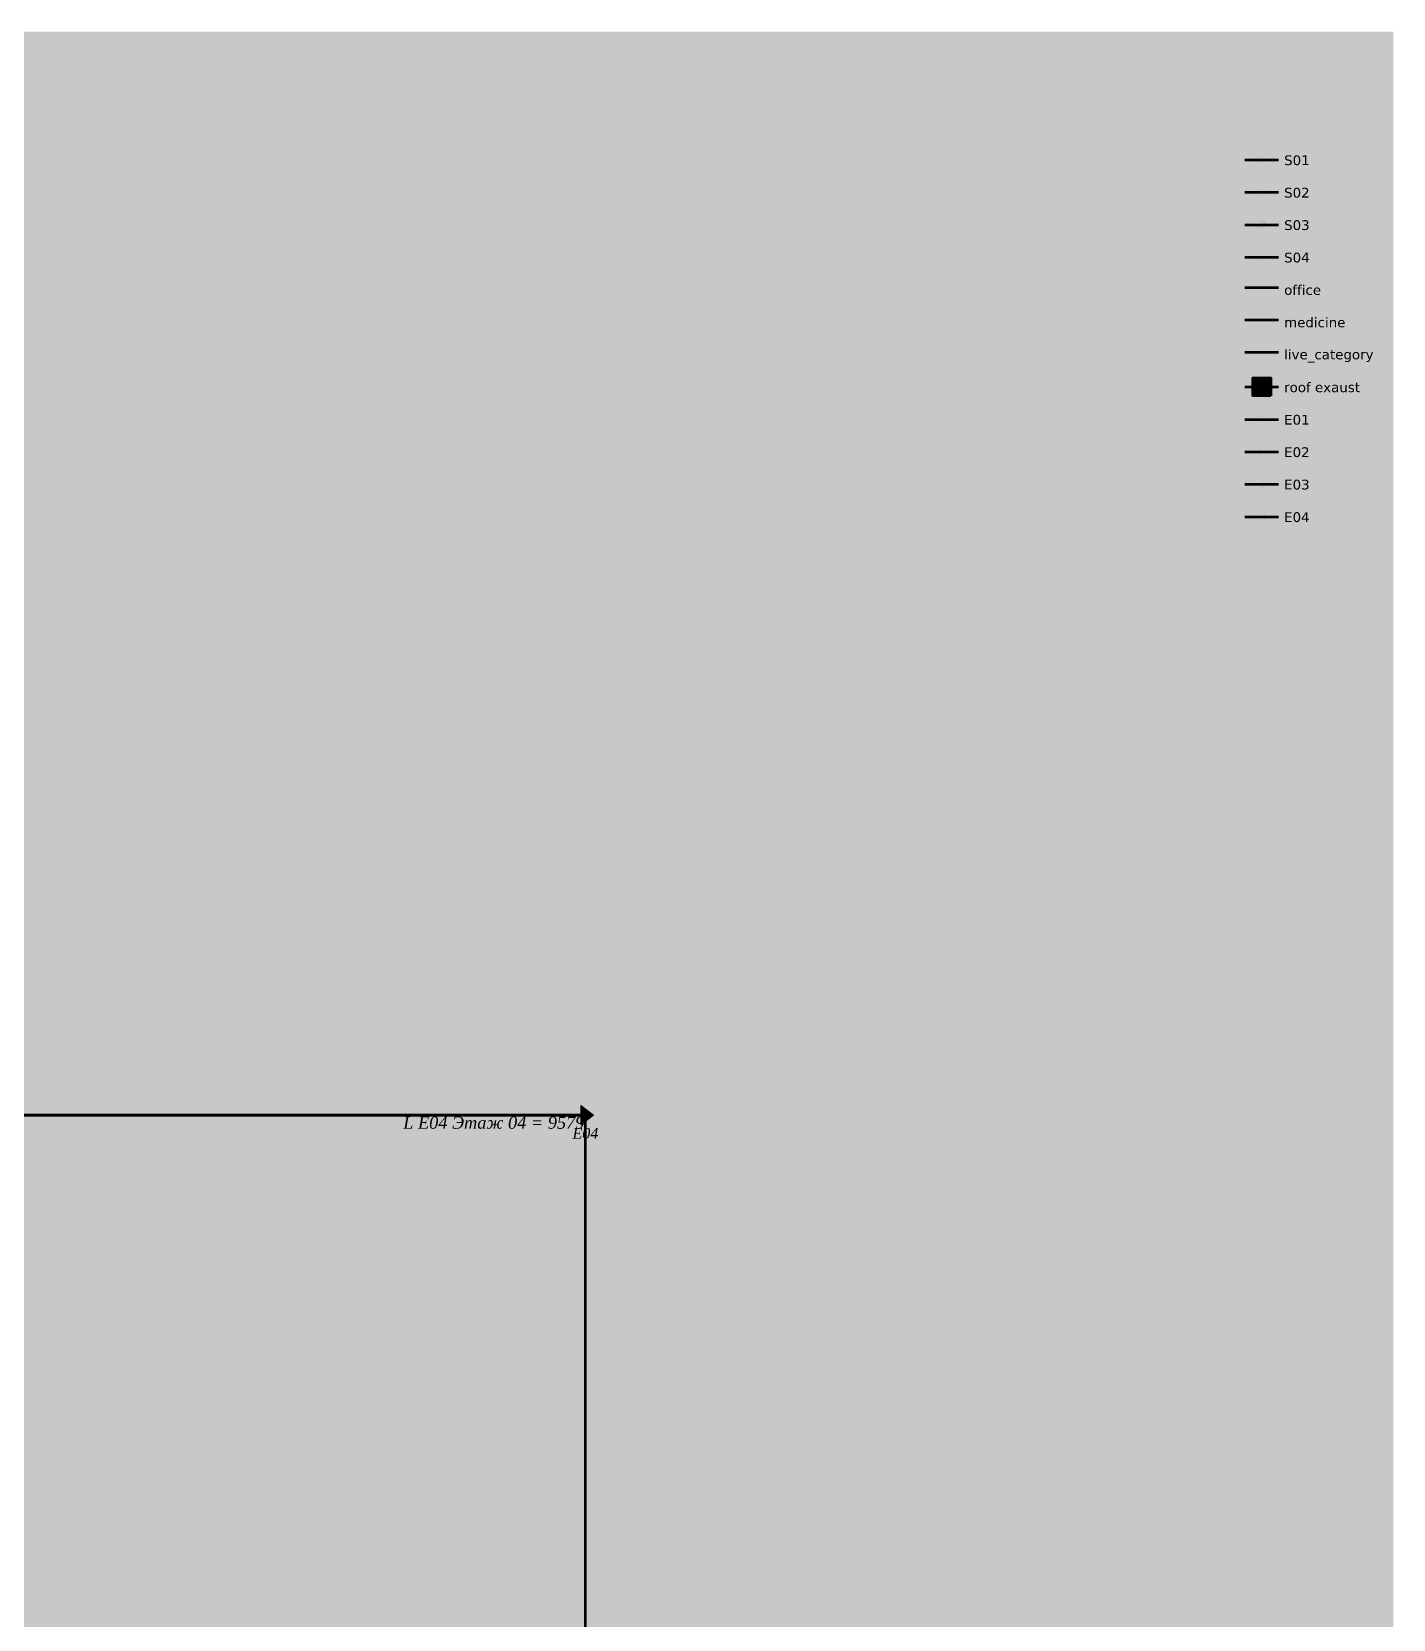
# Model space of a CAD drawing. Header units: inches. Extents: x 2.1 to 38.5, y 13.5 to 49.9.
# Drawn here: x 25.86 to 38.54, y 35.14 to 49.92 of the extents above; entities that cross this region are included whole.
import ezdxf

# ---------------------------------------------------------------- set-up
doc = ezdxf.new("R2010")
doc.units = ezdxf.units.IN
doc.header["$MEASUREMENT"] = 0
doc.layers.add('PDF _Геометрия', color=7, linetype='Continuous')
doc.layers.add('PDF _Текст', color=7, linetype='Continuous')
doc.layers.add('PDF _Сплошная заливка', color=7, linetype='Continuous', true_color=0x00008b)
doc.styles.add('PDF Times New Roman Italic', font='timesi.ttf')
doc.styles.add('PDF Verdana', font='verdana.ttf')

msp = doc.modelspace()

# ---------------------------------------------------------------- hatches: boundary and pattern name
at = {"layer": 'PDF _Сплошная заливка', "true_color": 0xffa500, "transparency": 33554559}
h = msp.add_hatch(color=40, dxfattribs=at)
h.paths.add_polyline_path([(37.345, 48.712, 0.099456), (37.348, 48.724)], flags=0)
h.paths.add_polyline_path([(37.338, 48.702, 0.099456), (37.345, 48.712)], flags=0)
h.paths.add_polyline_path([(37.328, 48.695, 0.099456), (37.338, 48.702)], flags=0)
h.paths.add_polyline_path([(37.316, 48.693, 0.099456), (37.328, 48.695)], flags=0)
h.paths.add_polyline_path([(37.304, 48.695, 0.099456), (37.316, 48.693)], flags=0)
h.paths.add_polyline_path([(37.294, 48.702, 0.099456), (37.304, 48.695)], flags=0)
h.paths.add_polyline_path([(37.287, 48.712, 0.099456), (37.294, 48.702)], flags=0)
h.paths.add_polyline_path([(37.285, 48.724, 0.099456), (37.287, 48.712)], flags=0)
h.paths.add_polyline_path([(37.287, 48.736, 0.099456), (37.285, 48.724)], flags=0)
h.paths.add_polyline_path([(37.294, 48.746, 0.099456), (37.287, 48.736)], flags=0)
h.paths.add_polyline_path([(37.304, 48.753, 0.099456), (37.294, 48.746)], flags=0)
h.paths.add_polyline_path([(37.316, 48.755, 0.099456), (37.304, 48.753)], flags=0)
h.paths.add_polyline_path([(37.328, 48.753, 0.099456), (37.316, 48.755)], flags=0)
h.paths.add_polyline_path([(37.338, 48.746, 0.099456), (37.328, 48.753)], flags=0)
h.paths.add_polyline_path([(37.345, 48.736, 0.099456), (37.338, 48.746)], flags=0)
h.paths.add_polyline_path([(37.348, 48.724, 0.099456), (37.345, 48.736)], flags=0)
at = {"layer": 'PDF _Сплошная заливка', "true_color": 0x4a0081, "transparency": 33554559}
h = msp.add_hatch(color=196, dxfattribs=at)
h.paths.add_polyline_path([(37.345, 48.41, 0.099456), (37.348, 48.422)], flags=0)
h.paths.add_polyline_path([(37.338, 48.4, 0.099456), (37.345, 48.41)], flags=0)
h.paths.add_polyline_path([(37.328, 48.393, 0.099456), (37.338, 48.4)], flags=0)
h.paths.add_polyline_path([(37.316, 48.391, 0.099456), (37.328, 48.393)], flags=0)
h.paths.add_polyline_path([(37.304, 48.393, 0.099456), (37.316, 48.391)], flags=0)
h.paths.add_polyline_path([(37.294, 48.4, 0.099456), (37.304, 48.393)], flags=0)
h.paths.add_polyline_path([(37.287, 48.41, 0.099456), (37.294, 48.4)], flags=0)
h.paths.add_polyline_path([(37.285, 48.422, 0.099456), (37.287, 48.41)], flags=0)
h.paths.add_polyline_path([(37.287, 48.434, 0.099456), (37.285, 48.422)], flags=0)
h.paths.add_polyline_path([(37.294, 48.444, 0.099456), (37.287, 48.434)], flags=0)
h.paths.add_polyline_path([(37.304, 48.451, 0.099456), (37.294, 48.444)], flags=0)
h.paths.add_polyline_path([(37.316, 48.453, 0.099456), (37.304, 48.451)], flags=0)
h.paths.add_polyline_path([(37.328, 48.451, 0.099456), (37.316, 48.453)], flags=0)
h.paths.add_polyline_path([(37.338, 48.444, 0.099456), (37.328, 48.451)], flags=0)
h.paths.add_polyline_path([(37.345, 48.434, 0.099456), (37.338, 48.444)], flags=0)
h.paths.add_polyline_path([(37.348, 48.422, 0.099456), (37.345, 48.434)], flags=0)
at = {"layer": 'PDF _Сплошная заливка', "true_color": 0xffb5c1, "transparency": 33554559}
h = msp.add_hatch(color=231, dxfattribs=at)
h.paths.add_polyline_path([(37.345, 48.108, 0.099456), (37.348, 48.12)], flags=0)
h.paths.add_polyline_path([(37.338, 48.098, 0.099456), (37.345, 48.108)], flags=0)
h.paths.add_polyline_path([(37.328, 48.091, 0.099456), (37.338, 48.098)], flags=0)
h.paths.add_polyline_path([(37.316, 48.089, 0.099456), (37.328, 48.091)], flags=0)
h.paths.add_polyline_path([(37.304, 48.091, 0.099456), (37.316, 48.089)], flags=0)
h.paths.add_polyline_path([(37.294, 48.098, 0.099456), (37.304, 48.091)], flags=0)
h.paths.add_polyline_path([(37.287, 48.108, 0.099456), (37.294, 48.098)], flags=0)
h.paths.add_polyline_path([(37.285, 48.12, 0.099456), (37.287, 48.108)], flags=0)
h.paths.add_polyline_path([(37.287, 48.132, 0.099456), (37.285, 48.12)], flags=0)
h.paths.add_polyline_path([(37.294, 48.142, 0.099456), (37.287, 48.132)], flags=0)
h.paths.add_polyline_path([(37.304, 48.149, 0.099456), (37.294, 48.142)], flags=0)
h.paths.add_polyline_path([(37.316, 48.151, 0.099456), (37.304, 48.149)], flags=0)
h.paths.add_polyline_path([(37.328, 48.149, 0.099456), (37.316, 48.151)], flags=0)
h.paths.add_polyline_path([(37.338, 48.142, 0.099456), (37.328, 48.149)], flags=0)
h.paths.add_polyline_path([(37.345, 48.132, 0.099456), (37.338, 48.142)], flags=0)
h.paths.add_polyline_path([(37.348, 48.12, 0.099456), (37.345, 48.132)], flags=0)
at = {"layer": 'PDF _Сплошная заливка', "transparency": 33554559}
h = msp.add_hatch(color=256, dxfattribs=at)
h.paths.add_polyline_path([(37.345, 47.806, 0.099456), (37.348, 47.818)], flags=0)
h.paths.add_polyline_path([(37.338, 47.796, 0.099456), (37.345, 47.806)], flags=0)
h.paths.add_polyline_path([(37.328, 47.789, 0.099456), (37.338, 47.796)], flags=0)
h.paths.add_polyline_path([(37.316, 47.786, 0.099456), (37.328, 47.789)], flags=0)
h.paths.add_polyline_path([(37.304, 47.789, 0.099456), (37.316, 47.786)], flags=0)
h.paths.add_polyline_path([(37.294, 47.796, 0.099456), (37.304, 47.789)], flags=0)
h.paths.add_polyline_path([(37.287, 47.806, 0.099456), (37.294, 47.796)], flags=0)
h.paths.add_polyline_path([(37.285, 47.818, 0.099456), (37.287, 47.806)], flags=0)
h.paths.add_polyline_path([(37.287, 47.83, 0.099456), (37.285, 47.818)], flags=0)
h.paths.add_polyline_path([(37.294, 47.84, 0.099456), (37.287, 47.83)], flags=0)
h.paths.add_polyline_path([(37.304, 47.847, 0.099456), (37.294, 47.84)], flags=0)
h.paths.add_polyline_path([(37.316, 47.849, 0.099456), (37.304, 47.847)], flags=0)
h.paths.add_polyline_path([(37.328, 47.847, 0.099456), (37.316, 47.849)], flags=0)
h.paths.add_polyline_path([(37.338, 47.84, 0.099456), (37.328, 47.847)], flags=0)
h.paths.add_polyline_path([(37.345, 47.83, 0.099456), (37.338, 47.84)], flags=0)
h.paths.add_polyline_path([(37.348, 47.818, 0.099456), (37.345, 47.83)], flags=0)
at = {"layer": 'PDF _Сплошная заливка', "true_color": 0xffa500, "transparency": 33554559}
h = msp.add_hatch(color=40, dxfattribs=at)
h.paths.add_polyline_path([(37.4, 46.526), (37.233, 46.693)], flags=0)
h.paths.add_polyline_path([(37.4, 46.693), (37.233, 46.526)], flags=0)
h.paths.add_polyline_path([(37.4, 46.526), (37.233, 46.526), (37.233, 46.693), (37.4, 46.693)], flags=0)
at = {"layer": 'PDF _Сплошная заливка', "true_color": 0xff1393, "transparency": 33554559}
h = msp.add_hatch(color=230, dxfattribs=at)
h.paths.add_polyline_path([(37.345, 46.295, 0.099456), (37.348, 46.307)], flags=0)
h.paths.add_polyline_path([(37.338, 46.285, 0.099456), (37.345, 46.295)], flags=0)
h.paths.add_polyline_path([(37.328, 46.278, 0.099456), (37.338, 46.285)], flags=0)
h.paths.add_polyline_path([(37.316, 46.276, 0.099456), (37.328, 46.278)], flags=0)
h.paths.add_polyline_path([(37.304, 46.278, 0.099456), (37.316, 46.276)], flags=0)
h.paths.add_polyline_path([(37.294, 46.285, 0.099456), (37.304, 46.278)], flags=0)
h.paths.add_polyline_path([(37.287, 46.295, 0.099456), (37.294, 46.285)], flags=0)
h.paths.add_polyline_path([(37.285, 46.307, 0.099456), (37.287, 46.295)], flags=0)
h.paths.add_polyline_path([(37.287, 46.319, 0.099456), (37.285, 46.307)], flags=0)
h.paths.add_polyline_path([(37.294, 46.329, 0.099456), (37.287, 46.319)], flags=0)
h.paths.add_polyline_path([(37.304, 46.336, 0.099456), (37.294, 46.329)], flags=0)
h.paths.add_polyline_path([(37.316, 46.339, 0.099456), (37.304, 46.336)], flags=0)
h.paths.add_polyline_path([(37.328, 46.336, 0.099456), (37.316, 46.339)], flags=0)
h.paths.add_polyline_path([(37.338, 46.329, 0.099456), (37.328, 46.336)], flags=0)
h.paths.add_polyline_path([(37.345, 46.319, 0.099456), (37.338, 46.329)], flags=0)
h.paths.add_polyline_path([(37.348, 46.307, 0.099456), (37.345, 46.319)], flags=0)
at = {"layer": 'PDF _Сплошная заливка', "transparency": 33554559}
h = msp.add_hatch(color=4, dxfattribs=at)
h.paths.add_polyline_path([(37.345, 45.993, 0.099456), (37.348, 46.005)], flags=0)
h.paths.add_polyline_path([(37.338, 45.983, 0.099456), (37.345, 45.993)], flags=0)
h.paths.add_polyline_path([(37.328, 45.976, 0.099456), (37.338, 45.983)], flags=0)
h.paths.add_polyline_path([(37.316, 45.974, 0.099456), (37.328, 45.976)], flags=0)
h.paths.add_polyline_path([(37.304, 45.976, 0.099456), (37.316, 45.974)], flags=0)
h.paths.add_polyline_path([(37.294, 45.983, 0.099456), (37.304, 45.976)], flags=0)
h.paths.add_polyline_path([(37.287, 45.993, 0.099456), (37.294, 45.983)], flags=0)
h.paths.add_polyline_path([(37.285, 46.005, 0.099456), (37.287, 45.993)], flags=0)
h.paths.add_polyline_path([(37.287, 46.017, 0.099456), (37.285, 46.005)], flags=0)
h.paths.add_polyline_path([(37.294, 46.027, 0.099456), (37.287, 46.017)], flags=0)
h.paths.add_polyline_path([(37.304, 46.034, 0.099456), (37.294, 46.027)], flags=0)
h.paths.add_polyline_path([(37.316, 46.036, 0.099456), (37.304, 46.034)], flags=0)
h.paths.add_polyline_path([(37.328, 46.034, 0.099456), (37.316, 46.036)], flags=0)
h.paths.add_polyline_path([(37.338, 46.027, 0.099456), (37.328, 46.034)], flags=0)
h.paths.add_polyline_path([(37.345, 46.017, 0.099456), (37.338, 46.027)], flags=0)
h.paths.add_polyline_path([(37.348, 46.005, 0.099456), (37.345, 46.017)], flags=0)
at = {"layer": 'PDF _Сплошная заливка', "true_color": 0x008000, "transparency": 33554559}
h = msp.add_hatch(color=96, dxfattribs=at)
h.paths.add_polyline_path([(37.345, 45.691, 0.099456), (37.348, 45.703)], flags=0)
h.paths.add_polyline_path([(37.338, 45.681, 0.099456), (37.345, 45.691)], flags=0)
h.paths.add_polyline_path([(37.328, 45.674, 0.099456), (37.338, 45.681)], flags=0)
h.paths.add_polyline_path([(37.316, 45.672, 0.099456), (37.328, 45.674)], flags=0)
h.paths.add_polyline_path([(37.304, 45.674, 0.099456), (37.316, 45.672)], flags=0)
h.paths.add_polyline_path([(37.294, 45.681, 0.099456), (37.304, 45.674)], flags=0)
h.paths.add_polyline_path([(37.287, 45.691, 0.099456), (37.294, 45.681)], flags=0)
h.paths.add_polyline_path([(37.285, 45.703, 0.099456), (37.287, 45.691)], flags=0)
h.paths.add_polyline_path([(37.287, 45.715, 0.099456), (37.285, 45.703)], flags=0)
h.paths.add_polyline_path([(37.294, 45.725, 0.099456), (37.287, 45.715)], flags=0)
h.paths.add_polyline_path([(37.304, 45.732, 0.099456), (37.294, 45.725)], flags=0)
h.paths.add_polyline_path([(37.316, 45.734, 0.099456), (37.304, 45.732)], flags=0)
h.paths.add_polyline_path([(37.328, 45.732, 0.099456), (37.316, 45.734)], flags=0)
h.paths.add_polyline_path([(37.338, 45.725, 0.099456), (37.328, 45.732)], flags=0)
h.paths.add_polyline_path([(37.345, 45.715, 0.099456), (37.338, 45.725)], flags=0)
h.paths.add_polyline_path([(37.348, 45.703, 0.099456), (37.345, 45.715)], flags=0)
at = {"layer": 'PDF _Сплошная заливка', "true_color": 0x8b008b, "transparency": 33554559}
h = msp.add_hatch(color=216, dxfattribs=at)
h.paths.add_polyline_path([(37.345, 45.389, 0.099456), (37.348, 45.401)], flags=0)
h.paths.add_polyline_path([(37.338, 45.379, 0.099456), (37.345, 45.389)], flags=0)
h.paths.add_polyline_path([(37.328, 45.372, 0.099456), (37.338, 45.379)], flags=0)
h.paths.add_polyline_path([(37.316, 45.37, 0.099456), (37.328, 45.372)], flags=0)
h.paths.add_polyline_path([(37.304, 45.372, 0.099456), (37.316, 45.37)], flags=0)
h.paths.add_polyline_path([(37.294, 45.379, 0.099456), (37.304, 45.372)], flags=0)
h.paths.add_polyline_path([(37.287, 45.389, 0.099456), (37.294, 45.379)], flags=0)
h.paths.add_polyline_path([(37.285, 45.401, 0.099456), (37.287, 45.389)], flags=0)
h.paths.add_polyline_path([(37.287, 45.413, 0.099456), (37.285, 45.401)], flags=0)
h.paths.add_polyline_path([(37.294, 45.423, 0.099456), (37.287, 45.413)], flags=0)
h.paths.add_polyline_path([(37.304, 45.43, 0.099456), (37.294, 45.423)], flags=0)
h.paths.add_polyline_path([(37.316, 45.432, 0.099456), (37.304, 45.43)], flags=0)
h.paths.add_polyline_path([(37.328, 45.43, 0.099456), (37.316, 45.432)], flags=0)
h.paths.add_polyline_path([(37.338, 45.423, 0.099456), (37.328, 45.43)], flags=0)
h.paths.add_polyline_path([(37.345, 45.413, 0.099456), (37.338, 45.423)], flags=0)
h.paths.add_polyline_path([(37.348, 45.401, 0.099456), (37.345, 45.413)], flags=0)
h = msp.add_hatch(color=216, dxfattribs=at)
h.paths.add_polyline_path([(31.042, 39.816, 0.099456), (31.044, 39.828)], flags=0)
h.paths.add_polyline_path([(31.035, 39.806, 0.099456), (31.042, 39.816)], flags=0)
h.paths.add_polyline_path([(31.025, 39.8, 0.099456), (31.035, 39.806)], flags=0)
h.paths.add_polyline_path([(31.013, 39.797, 0.099456), (31.025, 39.8)], flags=0)
h.paths.add_polyline_path([(31.001, 39.8, 0.099456), (31.013, 39.797)], flags=0)
h.paths.add_polyline_path([(30.991, 39.806, 0.099456), (31.001, 39.8)], flags=0)
h.paths.add_polyline_path([(30.984, 39.816, 0.099456), (30.991, 39.806)], flags=0)
h.paths.add_polyline_path([(30.982, 39.828, 0.099456), (30.984, 39.816)], flags=0)
h.paths.add_polyline_path([(30.984, 39.84, 0.099456), (30.982, 39.828)], flags=0)
h.paths.add_polyline_path([(30.991, 39.851, 0.099456), (30.984, 39.84)], flags=0)
h.paths.add_polyline_path([(31.001, 39.857, 0.099456), (30.991, 39.851)], flags=0)
h.paths.add_polyline_path([(31.013, 39.86, 0.099456), (31.001, 39.857)], flags=0)
h.paths.add_polyline_path([(31.025, 39.857, 0.099456), (31.013, 39.86)], flags=0)
h.paths.add_polyline_path([(31.035, 39.851, 0.099456), (31.025, 39.857)], flags=0)
h.paths.add_polyline_path([(31.042, 39.84, 0.099456), (31.035, 39.851)], flags=0)
h.paths.add_polyline_path([(31.044, 39.828, 0.099456), (31.042, 39.84)], flags=0)

# ---------------------------------------------------------------- linework, layer by layer
at = {"layer": 'PDF _Геометрия', "color": 40, "lineweight": 53, "true_color": 0xffa500}
msp.add_lwpolyline([(37.16, 48.724), (37.473, 48.724)], dxfattribs=at)
at = {"layer": 'PDF _Геометрия', "color": 196, "lineweight": 53, "true_color": 0x4a0081}
msp.add_lwpolyline([(37.16, 48.422), (37.473, 48.422)], dxfattribs=at)
at = {"layer": 'PDF _Геометрия', "color": 231, "lineweight": 53, "true_color": 0xffb5c1}
msp.add_lwpolyline([(37.16, 48.12), (37.473, 48.12)], dxfattribs=at)
at = {"layer": 'PDF _Геометрия', "color": 176, "lineweight": 53, "true_color": 0x00008b}
for points in [[(37.16, 47.818), (37.473, 47.818)], [(37.16, 47.536), (37.473, 47.536)]]:
    msp.add_lwpolyline(points, dxfattribs=at)
at = {"layer": 'PDF _Геометрия', "color": 24, "lineweight": 53, "true_color": 0xb12121}
msp.add_lwpolyline([(37.16, 47.234), (37.473, 47.234)], dxfattribs=at)
at = {"layer": 'PDF _Геометрия', "color": 213, "lineweight": 53, "true_color": 0xd96fd5}
msp.add_lwpolyline([(37.16, 46.932), (37.473, 46.932)], dxfattribs=at)
at = {"layer": 'PDF _Геометрия', "color": 21, "lineweight": 53, "true_color": 0xffa159}
msp.add_lwpolyline([(37.16, 46.609), (37.473, 46.609)], dxfattribs=at)
at = {"layer": 'PDF _Геометрия', "lineweight": 53}
for points in [[(37.4, 46.526), (37.233, 46.693)], [(37.4, 46.693), (37.233, 46.526)]]:
    msp.add_lwpolyline(points, dxfattribs=at)
msp.add_lwpolyline([(37.4, 46.526), (37.233, 46.526), (37.233, 46.693), (37.4, 46.693)], close=True, dxfattribs=at)
at = {"layer": 'PDF _Геометрия', "color": 230, "lineweight": 53, "true_color": 0xff1393}
msp.add_lwpolyline([(37.16, 46.307), (37.473, 46.307)], dxfattribs=at)
at = {"layer": 'PDF _Геометрия', "color": 4, "lineweight": 53}
msp.add_lwpolyline([(37.16, 46.005), (37.473, 46.005)], dxfattribs=at)
at = {"layer": 'PDF _Геометрия', "color": 96, "lineweight": 53, "true_color": 0x008000}
msp.add_lwpolyline([(37.16, 45.703), (37.473, 45.703)], dxfattribs=at)
at = {"layer": 'PDF _Геометрия', "color": 216, "lineweight": 53, "true_color": 0x8b008b}
for points in [[(37.16, 45.401), (37.473, 45.401)], [(11.742, 42.619), (11.742, 39.828), (31.013, 39.828), (31.013, 16.284), (23.95, 16.284), (23.95, 19.075)], [(12.963, 42.619), (12.963, 39.828), (31.013, 39.828), (14.184, 39.828), (14.184, 42.619)], [(15.404, 42.619), (15.404, 39.828), (31.013, 39.828), (16.625, 39.828), (16.625, 42.619)], [(17.846, 42.619), (17.846, 39.828), (31.013, 39.828), (19.067, 39.828), (19.067, 42.619)], [(20.288, 42.619), (20.288, 39.828), (31.013, 39.828), (21.508, 39.828), (21.508, 42.619)], [(22.729, 42.619), (22.729, 39.828), (31.013, 39.828)]]:
    msp.add_lwpolyline(points, dxfattribs=at)
at = {"layer": 'PDF _Геометрия', "color": 250, "lineweight": 15, "true_color": 0x444444}
msp.add_lwpolyline([(30.974, 39.919), (30.974, 39.738), (31.091, 39.828)], close=True, dxfattribs=at)
msp.add_lwpolyline([(30.974, 39.919), (30.974, 39.738), (31.091, 39.828)], close=True, dxfattribs=at)
msp.add_lwpolyline([(30.974, 39.919), (30.974, 39.738), (31.091, 39.828)], close=True, dxfattribs=at)
msp.add_lwpolyline([(30.974, 39.919), (30.974, 39.738), (31.091, 39.828)], close=True, dxfattribs=at)
msp.add_lwpolyline([(30.974, 39.919), (30.974, 39.738), (31.091, 39.828)], close=True, dxfattribs=at)
msp.add_lwpolyline([(30.974, 39.919), (30.974, 39.738), (31.091, 39.828)], close=True, dxfattribs=at)
msp.add_lwpolyline([(30.974, 39.919), (30.974, 39.738), (31.091, 39.828)], close=True, dxfattribs=at)
msp.add_lwpolyline([(30.974, 39.919), (30.974, 39.738), (31.091, 39.828)], close=True, dxfattribs=at)
msp.add_lwpolyline([(30.974, 39.919), (30.974, 39.738), (31.091, 39.828)], close=True, dxfattribs=at)
msp.add_lwpolyline([(30.974, 39.919), (30.974, 39.738), (31.091, 39.828)], close=True, dxfattribs=at)
at = {"layer": 'PDF _Сплошная заливка', "color": 7, "lineweight": 25, "true_color": 0xffffff, "transparency": 33554559}
for points in [[(2.083, 49.917), (38.542, 49.917), (2.083, 13.458), (38.542, 13.458)], [(37.108, 48.875), (38.42, 48.875), (37.108, 45.25), (38.42, 45.25)]]:
    msp.add_solid(points, dxfattribs=at)
at = {"layer": 'PDF _Сплошная заливка', "lineweight": 25, "transparency": 33554559}
msp.add_solid([(37.16, 47.536), (37.473, 47.536), (37.16, 47.474), (37.473, 47.474)], dxfattribs=at)
at = {"layer": 'PDF _Сплошная заливка', "color": 24, "lineweight": 25, "true_color": 0xb12121, "transparency": 33554559}
msp.add_solid([(37.16, 47.234), (37.473, 47.234), (37.16, 47.172), (37.473, 47.172)], dxfattribs=at)
at = {"layer": 'PDF _Сплошная заливка', "color": 213, "lineweight": 25, "true_color": 0xd96fd5, "transparency": 33554559}
msp.add_solid([(37.16, 46.932), (37.473, 46.932), (37.16, 46.87), (37.473, 46.87)], dxfattribs=at)
at = {"layer": 'PDF _Сплошная заливка', "color": 216, "lineweight": 25, "true_color": 0x8b008b, "transparency": 33554559}
msp.add_solid([(30.974, 39.919), (30.974, 39.738), (31.091, 39.828)], dxfattribs=at)
msp.add_solid([(30.974, 39.919), (30.974, 39.738), (31.091, 39.828)], dxfattribs=at)
msp.add_solid([(30.974, 39.919), (30.974, 39.738), (31.091, 39.828)], dxfattribs=at)
msp.add_solid([(30.974, 39.919), (30.974, 39.738), (31.091, 39.828)], dxfattribs=at)
msp.add_solid([(30.974, 39.919), (30.974, 39.738), (31.091, 39.828)], dxfattribs=at)
msp.add_solid([(30.974, 39.919), (30.974, 39.738), (31.091, 39.828)], dxfattribs=at)
msp.add_solid([(30.974, 39.919), (30.974, 39.738), (31.091, 39.828)], dxfattribs=at)
msp.add_solid([(30.974, 39.919), (30.974, 39.738), (31.091, 39.828)], dxfattribs=at)
msp.add_solid([(30.974, 39.919), (30.974, 39.738), (31.091, 39.828)], dxfattribs=at)
msp.add_solid([(30.974, 39.919), (30.974, 39.738), (31.091, 39.828)], dxfattribs=at)

# ---------------------------------------------------------------- texts
at = {"layer": 'PDF _Текст', "color": 149, "true_color": 0x293f5e, "attachment_point": 7, "style": 'PDF Verdana'}
for s, insert, char_height in [('S01', (37.525, 48.673), 0.0909), ('S02', (37.525, 48.371), 0.0909), ('S03', (37.525, 48.069), 0.0909), ('S04', (37.525, 47.767), 0.0909), ('office', (37.525, 47.465), 0.0909), ('medicine', (37.525, 47.163), 0.0909), ('live_category', (37.525, 46.837), 0.09088), ('roof exaust', (37.525, 46.559), 0.09088), ('E01', (37.525, 46.257), 0.0909), ('E02', (37.525, 45.955), 0.0909), ('E03', (37.525, 45.653), 0.0909), ('E04', (37.525, 45.35), 0.0909)]:
    msp.add_mtext(s, dxfattribs=dict(at, insert=insert, char_height=char_height))
at = {"layer": 'PDF _Текст', "color": 216, "true_color": 0x8b008b, "attachment_point": 7, "style": 'PDF Times New Roman Italic'}
for s, insert, char_height in [('L E04 Этаж 04 = 9579', (29.319, 39.701), 0.11287), ('L E04 Этаж 04 = 9579', (29.319, 39.701), 0.11287), ('E04', (30.896, 39.609), 0.0988), ('E04', (30.896, 39.609), 0.0988)]:
    msp.add_mtext(s, dxfattribs=dict(at, insert=insert, char_height=char_height))

doc.saveas('drawing.dxf')
